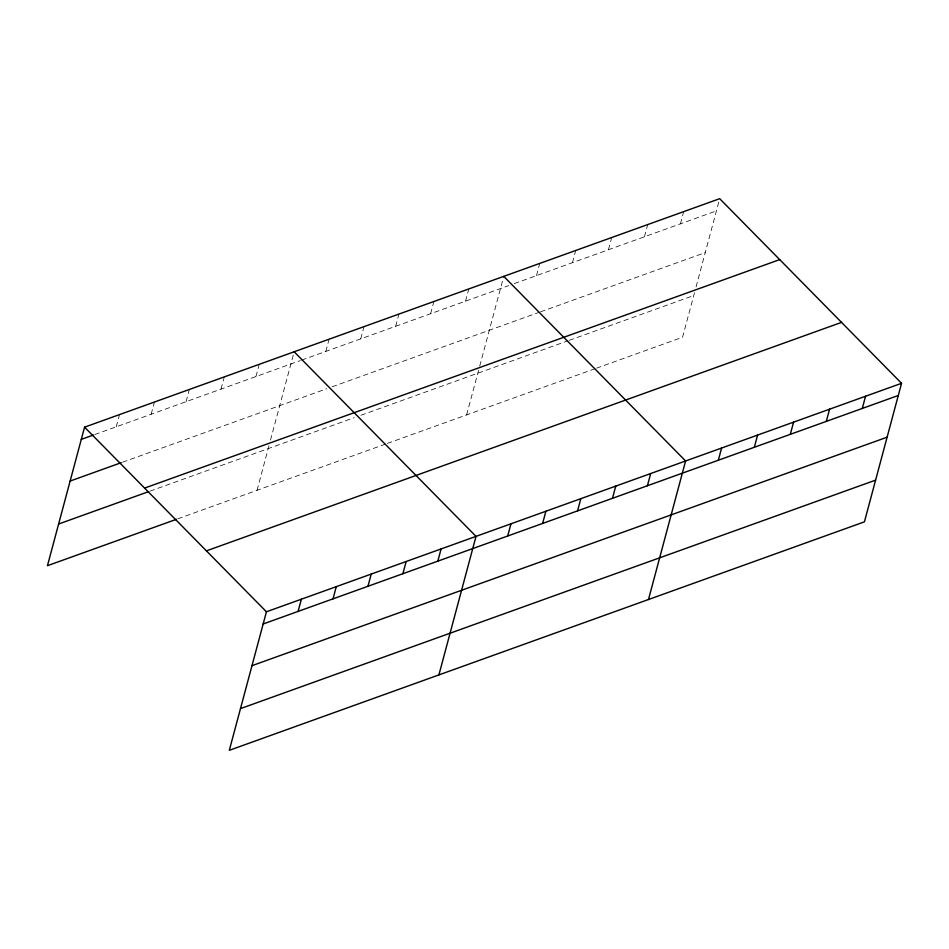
<?xml version="1.0" encoding="UTF-8"?>
<svg xmlns="http://www.w3.org/2000/svg" width="949" height="949" viewBox="0 0 949 949"><rect width="100%" height="100%" fill="white"/><g stroke="black" fill="none" stroke-linecap="round" stroke-linejoin="round"><path stroke-width="0.71" stroke-dasharray="4.75 3.56" d="M116.229 426.813L119.503 414.606M151.164 414.25L154.438 402.044M186.099 401.676L189.361 389.47M221.022 389.114L224.296 376.907M255.957 376.539L259.231 364.345M257.037 490.301L268.982 445.757M270.512 440.028L294.154 351.771M325.815 351.415L329.089 339.208M360.75 338.84L364.025 326.646M395.686 326.278L398.948 314.072M430.621 313.716L433.883 301.509M465.544 301.141L468.818 288.947M466.623 414.903L479.328 367.488M479.719 366.065L503.753 276.373M536.47 275.637L539.744 263.431M572.461 262.683L575.723 250.477M608.451 249.741L611.714 237.535M644.442 236.787L647.704 224.581M680.433 223.845L683.695 211.639M694.502 292.672L682.568 337.227L596.743 368.093M696.044 286.942L719.686 198.685M94.734 434.547L300.287 360.596M301.64 360.11L508.783 285.59M514.322 283.597L716.424 210.892M122.528 462.21L326.741 388.746M332.114 386.812L539.139 312.34M540.527 311.841L705.249 252.588M149.978 491.155L354.191 417.69M360.917 415.271L567.775 340.845M569.163 340.347L693.743 295.53M177.771 518.818L386.018 443.907M387.358 443.42L595.367 368.592"/><path stroke-width="1.42" d="M901.55 383.301L266.432 611.773L229.314 750.315L864.432 521.831L901.55 383.301L719.686 198.685L84.568 427.169L47.45 565.699L176.431 519.305M298.093 611.417L301.367 599.21M333.028 598.855L336.29 586.648M367.951 586.28L371.225 574.074M402.886 573.718L406.16 561.511M437.821 561.156L441.083 548.949M438.901 674.905L476.018 536.375L294.154 351.771M507.679 536.019L510.953 523.812M542.614 523.457L545.889 511.25M577.55 510.882L580.812 498.676M612.473 498.32L615.747 486.113M647.408 485.746L650.682 473.551M648.487 599.507L685.605 460.977L503.753 276.373M718.334 460.241L721.596 448.035M754.325 447.287L757.587 435.081M790.303 434.345L793.578 422.139M826.294 421.392L829.568 409.185M862.285 408.45L865.559 396.243M81.294 439.375L93.393 435.033M70.131 481.06L121.187 462.697M144.58 488.094L779.698 259.611M58.624 524.014L148.637 491.629M206.419 550.859L841.538 322.375M263.158 623.979L898.276 395.496M251.995 665.676L887.113 437.192M240.477 708.618L875.595 480.135M84.568 427.169L266.432 611.773"/></g></svg>
